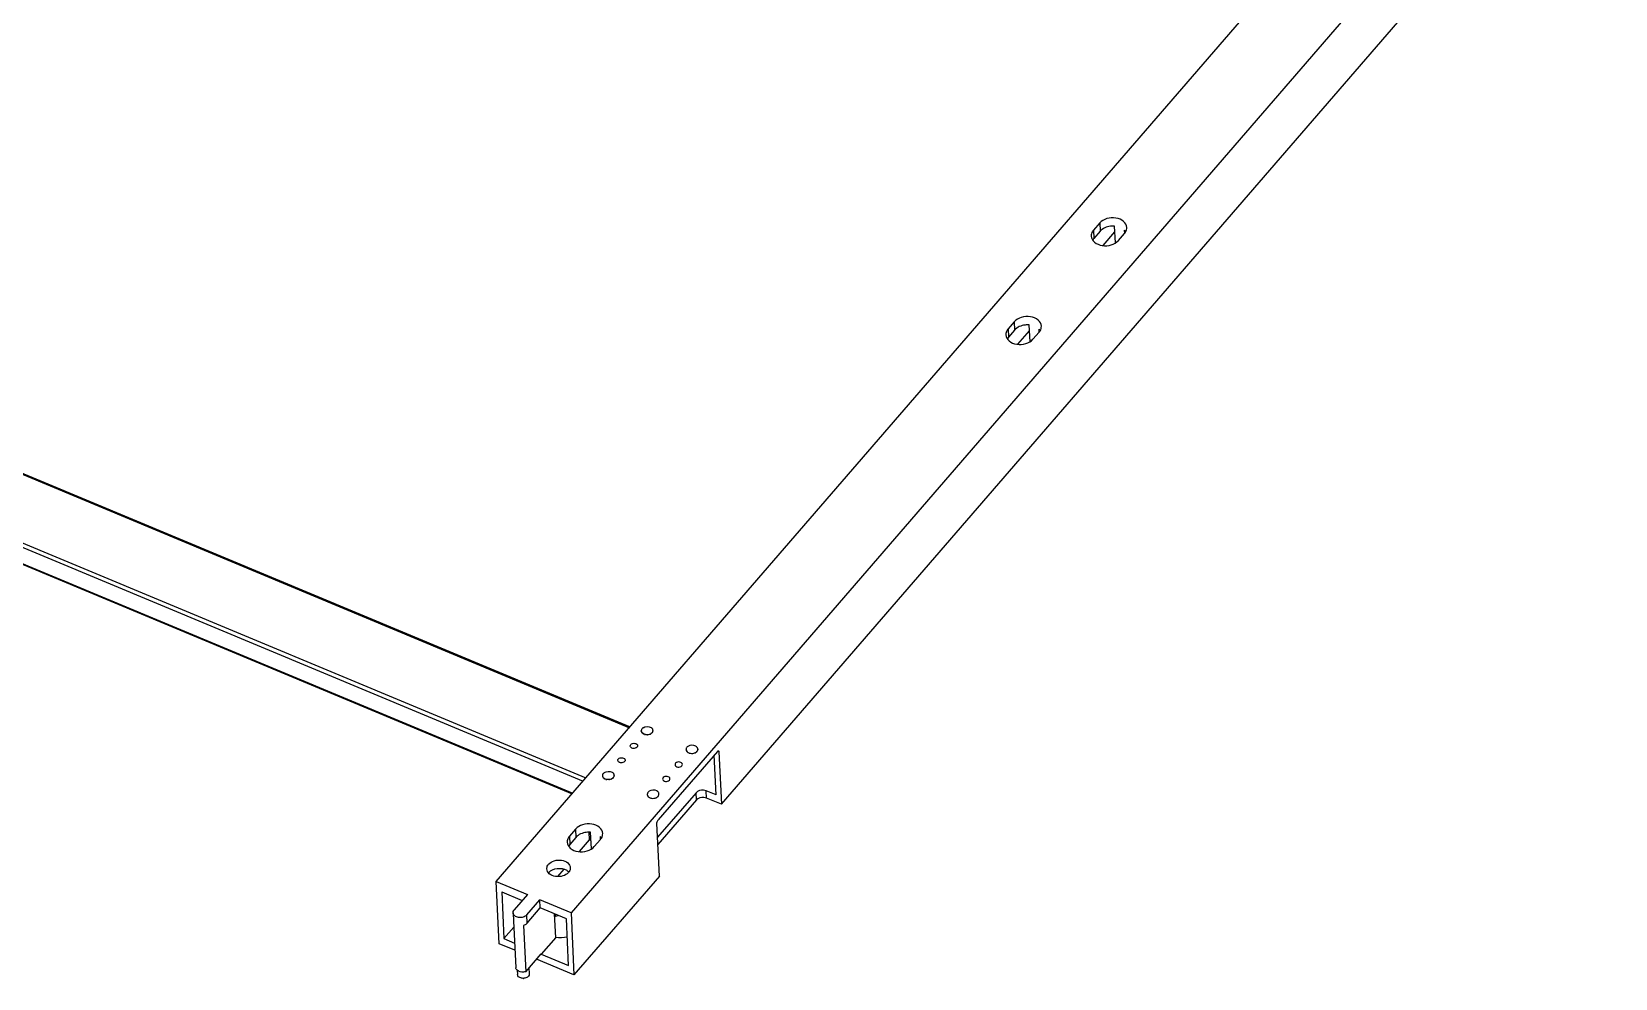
# Model space of a CAD drawing. Header units: millimetres. Extents: x 710 to 26878, y 589 to 5187.
# Drawn here: x 12595.1 to 12864.9, y 1060.5 to 1221.9 of the extents above; entities that cross this region are included whole.
import ezdxf

# ---------------------------------------------------------------- set-up
doc = ezdxf.new("R2010")
doc.units = ezdxf.units.MM
doc.layers.add('02___PRT_ALL_AXES', color=7, linetype='Continuous')

msp = doc.modelspace()

# ---------------------------------------------------------------- linework, layer by layer
at = {"color": 7, "linetype": 'Continuous'}
for p, q in [((12674.2817, 1077.0483), (12852.1633, 1282.8513)), ((12864.8826, 1277.5414), (12687.001, 1071.7384)), ((12712.6302, 1090.2035), (12838.9327, 1236.3313)), ((12470.2668, 1198.0912), (12697.0663, 1103.4093)), ((12462.2519, 1188.8182), (12689.0514, 1094.1364)), ((12777.0507, 1189.2733), (12775.9926, 1188.0492)), ((12775.9926, 1188.0492), (12776.0594, 1186.6349)), ((12777.1175, 1187.859), (12776.0594, 1186.6349)), ((12777.0507, 1189.2733), (12777.1175, 1187.859)), ((12777.6648, 1185.4423), (12779.6484, 1187.7372)), ((12779.7363, 1185.8773), (12779.6015, 1188.7304)), ((12780.2324, 1186.2792), (12781.2905, 1187.5033)), ((12781.3195, 1187.555), (12781.2974, 1188.0224)), ((12461.2706, 1186.455), (12687.2902, 1092.0987)), ((12461.2766, 1186.3271), (12687.2106, 1092.0066)), ((12762.5027, 1172.4418), (12761.4447, 1171.2177)), ((12761.4447, 1171.2177), (12761.5115, 1169.8034)), ((12762.5695, 1171.0275), (12761.5115, 1169.8034)), ((12762.5027, 1172.4418), (12762.5695, 1171.0275)), ((12763.1169, 1168.6108), (12765.1005, 1170.9057)), ((12765.1883, 1169.0459), (12765.0536, 1171.8989)), ((12766.7716, 1170.7235), (12766.7495, 1171.1909)), ((12765.6845, 1169.4478), (12766.7425, 1170.6719)), ((12698.947, 1102.7011), (12698.9716, 1102.7073)), ((12698.9723, 1102.6979), (12698.947, 1102.7011)), ((12698.9503, 1102.6696), (12698.9746, 1102.6766)), ((12698.9759, 1102.6672), (12698.9503, 1102.6696)), ((12698.9556, 1102.6384), (12698.9795, 1102.6461)), ((12698.9813, 1102.6368), (12698.9556, 1102.6384)), ((12698.9628, 1102.6074), (12698.9862, 1102.6158)), ((12698.9887, 1102.6065), (12698.9628, 1102.6074)), ((12698.972, 1102.5766), (12698.9948, 1102.5858)), ((12698.9979, 1102.5766), (12698.972, 1102.5766)), ((12698.983, 1102.5463), (12699.0053, 1102.5561)), ((12699.0089, 1102.5471), (12698.983, 1102.5463)), ((12698.9959, 1102.5163), (12699.0176, 1102.5268)), ((12699.0218, 1102.5179), (12698.9959, 1102.5163)), ((12699.0107, 1102.4868), (12699.0318, 1102.498)), ((12699.0365, 1102.4892), (12699.0107, 1102.4868)), ((12699.0273, 1102.4579), (12699.0477, 1102.4697)), ((12699.0529, 1102.4611), (12699.0273, 1102.4579)), ((12699.0457, 1102.4295), (12699.0653, 1102.4419)), ((12699.0711, 1102.4335), (12699.0457, 1102.4295)), ((12699.1915, 1102.2745), (12699.2061, 1102.2899)), ((12699.2148, 1102.2829), (12699.1915, 1102.2745)), ((12699.2213, 1102.2516), (12699.235, 1102.2675)), ((12699.2441, 1102.2607), (12699.2213, 1102.2516)), ((12699.2525, 1102.2297), (12699.2652, 1102.246)), ((12699.2748, 1102.2395), (12699.2525, 1102.2297)), ((12699.6287, 1102.0727), (12699.6307, 1102.0909)), ((12699.6434, 1102.0881), (12699.6287, 1102.0727)), ((12699.6712, 1102.0638), (12699.6721, 1102.0821)), ((12700.0689, 1102.0451), (12700.0598, 1102.062)), ((12700.0732, 1102.0632), (12700.0689, 1102.0451)), ((12700.1133, 1102.0499), (12700.1032, 1102.0665)), ((12700.1164, 1102.0681), (12700.1133, 1102.0499)), ((12700.4906, 1102.1521), (12700.4721, 1102.1645)), ((12700.4836, 1102.1696), (12700.4906, 1102.1521)), ((12700.5285, 1102.1697), (12700.5093, 1102.1815)), ((12700.5205, 1102.1869), (12700.5285, 1102.1697)), ((12700.7978, 1102.3873), (12700.8147, 1102.3738)), ((12700.8391, 1102.4008), (12700.8144, 1102.4056)), ((12700.8215, 1102.4138), (12700.8391, 1102.4008)), ((12700.9869, 1102.7), (12700.9612, 1102.6968)), ((12700.9629, 1102.7062), (12700.9869, 1102.7)), ((12700.9913, 1102.7315), (12700.9659, 1102.7276)), ((12700.9669, 1102.737), (12700.9913, 1102.7315)), ((12700.9938, 1102.7631), (12700.9686, 1102.7584)), ((12700.9691, 1102.7679), (12700.9938, 1102.7631)), ((12700.9693, 1102.7987), (12700.9944, 1102.7947)), ((12700.9944, 1102.7947), (12700.9694, 1102.7892)), ((12711.9265, 1099.1967), (12701.8752, 1087.5676)), ((12706.5786, 1099.5151), (12706.6032, 1099.5214)), ((12706.6039, 1099.5119), (12706.5786, 1099.5151)), ((12706.5819, 1099.4837), (12706.6062, 1099.4907)), ((12706.6075, 1099.4813), (12706.5819, 1099.4837)), ((12706.5872, 1099.4524), (12706.6111, 1099.4601)), ((12706.6129, 1099.4508), (12706.5872, 1099.4524)), ((12706.5944, 1099.4214), (12706.6178, 1099.4298)), ((12706.6203, 1099.4206), (12706.5944, 1099.4214)), ((12706.6036, 1099.3907), (12706.6264, 1099.3998)), ((12706.6294, 1099.3907), (12706.6036, 1099.3907)), ((12706.6146, 1099.3603), (12706.6369, 1099.3701)), ((12706.6405, 1099.3611), (12706.6146, 1099.3603)), ((12706.6275, 1099.3304), (12706.6492, 1099.3409)), ((12706.6534, 1099.3319), (12706.6275, 1099.3304)), ((12706.6423, 1099.3009), (12706.6634, 1099.312)), ((12706.6681, 1099.3033), (12706.6423, 1099.3009)), ((12706.6589, 1099.2719), (12706.6793, 1099.2837)), ((12706.6845, 1099.2751), (12706.6589, 1099.2719)), ((12706.6773, 1099.2436), (12706.6969, 1099.2559)), ((12706.7027, 1099.2475), (12706.6773, 1099.2436)), ((12706.8231, 1099.0885), (12706.8377, 1099.1039)), ((12706.8464, 1099.0969), (12706.8231, 1099.0885)), ((12706.8529, 1099.0656), (12706.8666, 1099.0815)), ((12706.8757, 1099.0748), (12706.8529, 1099.0656)), ((12706.8841, 1099.0438), (12706.8968, 1099.06)), ((12706.9064, 1099.0536), (12706.8841, 1099.0438)), ((12707.2603, 1098.8867), (12707.2623, 1098.905)), ((12707.275, 1098.9021), (12707.2603, 1098.8867)), ((12707.3028, 1098.8778), (12707.3037, 1098.8961)), ((12707.7005, 1098.8591), (12707.6914, 1098.876)), ((12707.7048, 1098.8773), (12707.7005, 1098.8591)), ((12707.7449, 1098.8639), (12707.7347, 1098.8805)), ((12707.748, 1098.8821), (12707.7449, 1098.8639)), ((12708.1222, 1098.9662), (12708.1037, 1098.9786)), ((12708.1152, 1098.9837), (12708.1222, 1098.9662)), ((12708.1601, 1098.9837), (12708.1409, 1098.9955)), ((12708.1521, 1099.0009), (12708.1601, 1098.9837)), ((12708.4294, 1099.2014), (12708.4463, 1099.1878)), ((12708.4707, 1099.2149), (12708.446, 1099.2196)), ((12708.4531, 1099.2278), (12708.4707, 1099.2149)), ((12708.6185, 1099.514), (12708.5928, 1099.5108)), ((12708.5945, 1099.5203), (12708.6185, 1099.514)), ((12708.6229, 1099.5455), (12708.5975, 1099.5416)), ((12708.5985, 1099.5511), (12708.6229, 1099.5455)), ((12708.6254, 1099.5772), (12708.6002, 1099.5724)), ((12708.6006, 1099.5819), (12708.6254, 1099.5772)), ((12708.6009, 1099.6127), (12708.626, 1099.6088)), ((12708.626, 1099.6088), (12708.601, 1099.6033)), ((12711.7238, 1091.795), (12711.4029, 1098.5908)), ((12712.2077, 1099.1491), (12711.9514, 1099.2561)), ((12712.2077, 1099.1491), (12712.6302, 1090.2035)), ((12692.3343, 1095.0504), (12692.3589, 1095.0566)), ((12692.3596, 1095.0472), (12692.3343, 1095.0504)), ((12692.3376, 1095.019), (12692.3619, 1095.0259)), ((12692.3632, 1095.0165), (12692.3376, 1095.019)), ((12692.3429, 1094.9877), (12692.3668, 1094.9954)), ((12692.3686, 1094.9861), (12692.3429, 1094.9877)), ((12692.3501, 1094.9567), (12692.3735, 1094.9651)), ((12692.376, 1094.9559), (12692.3501, 1094.9567)), ((12692.3593, 1094.926), (12692.3821, 1094.9351)), ((12692.3852, 1094.9259), (12692.3593, 1094.926)), ((12692.3703, 1094.8956), (12692.3926, 1094.9054)), ((12692.3962, 1094.8964), (12692.3703, 1094.8956)), ((12692.3832, 1094.8656), (12692.4049, 1094.8761)), ((12692.4091, 1094.8672), (12692.3832, 1094.8656)), ((12692.398, 1094.8362), (12692.4191, 1094.8473)), ((12692.4238, 1094.8385), (12692.398, 1094.8362)), ((12692.4146, 1094.8072), (12692.435, 1094.819)), ((12692.4402, 1094.8104), (12692.4146, 1094.8072)), ((12692.433, 1094.7788), (12692.4526, 1094.7912)), ((12692.4584, 1094.7828), (12692.433, 1094.7788)), ((12692.5788, 1094.6238), (12692.5934, 1094.6392)), ((12692.6021, 1094.6322), (12692.5788, 1094.6238)), ((12692.6086, 1094.6009), (12692.6223, 1094.6168)), ((12692.6314, 1094.6101), (12692.6086, 1094.6009)), ((12692.6398, 1094.579), (12692.6525, 1094.5953)), ((12692.6621, 1094.5889), (12692.6398, 1094.579)), ((12693.016, 1094.422), (12693.018, 1094.4403)), ((12693.0307, 1094.4374), (12693.016, 1094.422)), ((12693.0585, 1094.4131), (12693.0594, 1094.4314)), ((12693.4562, 1094.3944), (12693.4471, 1094.4113)), ((12693.4605, 1094.4126), (12693.4562, 1094.3944)), ((12693.5006, 1094.3992), (12693.4905, 1094.4158)), ((12693.5037, 1094.4174), (12693.5006, 1094.3992)), ((12693.8779, 1094.5015), (12693.8594, 1094.5139)), ((12693.8709, 1094.5189), (12693.8779, 1094.5015)), ((12693.9158, 1094.519), (12693.8966, 1094.5308)), ((12693.9078, 1094.5362), (12693.9158, 1094.519)), ((12694.1851, 1094.7366), (12694.202, 1094.7231)), ((12694.2264, 1094.7502), (12694.2017, 1094.7549)), ((12694.2088, 1094.7631), (12694.2264, 1094.7502)), ((12694.3742, 1095.0493), (12694.3485, 1095.0461)), ((12694.3502, 1095.0556), (12694.3742, 1095.0493)), ((12694.3786, 1095.0808), (12694.3532, 1095.0769)), ((12694.3542, 1095.0864), (12694.3786, 1095.0808)), ((12694.3811, 1095.1124), (12694.3559, 1095.1077)), ((12694.3564, 1095.1172), (12694.3811, 1095.1124)), ((12694.3566, 1095.148), (12694.3817, 1095.1441)), ((12694.3817, 1095.1441), (12694.3567, 1095.1386)), ((12711.7238, 1091.795), (12710.0279, 1092.503)), ((12710.0863, 1091.2655), (12710.0279, 1092.503)), ((12699.9659, 1091.8644), (12699.9905, 1091.8707)), ((12699.9912, 1091.8612), (12699.9659, 1091.8644)), ((12699.9692, 1091.833), (12699.9935, 1091.84)), ((12699.9948, 1091.8306), (12699.9692, 1091.833)), ((12699.9745, 1091.8017), (12699.9984, 1091.8095)), ((12700.0002, 1091.8001), (12699.9745, 1091.8017)), ((12699.9817, 1091.7707), (12700.0051, 1091.7792)), ((12700.0076, 1091.7699), (12699.9817, 1091.7707)), ((12699.9909, 1091.74), (12700.0137, 1091.7492)), ((12700.0167, 1091.74), (12699.9909, 1091.74)), ((12700.0019, 1091.7096), (12700.0242, 1091.7195)), ((12700.0278, 1091.7104), (12700.0019, 1091.7096)), ((12700.0148, 1091.6797), (12700.0365, 1091.6902)), ((12700.0407, 1091.6813), (12700.0148, 1091.6797)), ((12700.0296, 1091.6502), (12700.0507, 1091.6614)), ((12700.0554, 1091.6526), (12700.0296, 1091.6502)), ((12700.0462, 1091.6213), (12700.0666, 1091.633)), ((12700.0718, 1091.6244), (12700.0462, 1091.6213)), ((12700.0646, 1091.5929), (12700.0842, 1091.6053)), ((12700.09, 1091.5968), (12700.0646, 1091.5929)), ((12700.2104, 1091.4378), (12700.225, 1091.4533)), ((12700.2337, 1091.4463), (12700.2104, 1091.4378)), ((12700.2402, 1091.415), (12700.2539, 1091.4308)), ((12700.263, 1091.4241), (12700.2402, 1091.415)), ((12700.2714, 1091.3931), (12700.2841, 1091.4093)), ((12700.2937, 1091.4029), (12700.2714, 1091.3931)), ((12700.6476, 1091.236), (12700.6496, 1091.2543)), ((12700.6623, 1091.2515), (12700.6476, 1091.236)), ((12700.6901, 1091.2272), (12700.691, 1091.2455)), ((12701.0878, 1091.2084), (12701.0787, 1091.2254)), ((12701.0921, 1091.2266), (12701.0878, 1091.2084)), ((12701.1322, 1091.2132), (12701.122, 1091.2298)), ((12701.1353, 1091.2315), (12701.1322, 1091.2132)), ((12701.5095, 1091.3155), (12701.491, 1091.3279)), ((12701.5025, 1091.333), (12701.5095, 1091.3155)), ((12701.5474, 1091.3331), (12701.5282, 1091.3448)), ((12701.5394, 1091.3503), (12701.5474, 1091.3331)), ((12708.3066, 1092.1804), (12701.7373, 1084.58)), ((12708.3651, 1090.9429), (12701.7958, 1083.3425)), ((12701.8167, 1091.5507), (12701.8336, 1091.5372)), ((12701.858, 1091.5642), (12701.8333, 1091.569)), ((12701.8404, 1091.5772), (12701.858, 1091.5642)), ((12702.0058, 1091.8633), (12701.9801, 1091.8602)), ((12701.9818, 1091.8696), (12702.0058, 1091.8633)), ((12702.0102, 1091.8949), (12701.9848, 1091.8909)), ((12701.9858, 1091.9004), (12702.0102, 1091.8949)), ((12702.0127, 1091.9265), (12701.9875, 1091.9218)), ((12701.9879, 1091.9312), (12702.0127, 1091.9265)), ((12701.9882, 1091.9621), (12702.0133, 1091.9581)), ((12702.0133, 1091.9581), (12701.9883, 1091.9526)), ((12708.3651, 1090.9429), (12708.3066, 1092.1804)), ((12712.6302, 1090.2035), (12710.0863, 1091.2655)), ((12687.7792, 1085.9893), (12686.7212, 1084.7652)), ((12686.7212, 1084.7652), (12686.788, 1083.3508)), ((12687.846, 1084.5749), (12686.788, 1083.3508)), ((12687.7792, 1085.9893), (12687.846, 1084.5749)), ((12690.0597, 1085.4336), (12690.12, 1084.1559)), ((12690.4648, 1082.5933), (12690.3301, 1085.4463)), ((12692.0481, 1084.2709), (12692.026, 1084.7384)), ((12702.0498, 1077.9624), (12701.6274, 1086.908)), ((12690.12, 1084.1559), (12688.3934, 1082.1582)), ((12690.12, 1084.1559), (12690.3965, 1084.0405)), ((12690.961, 1082.9952), (12692.019, 1084.2193)), ((12685.7995, 1079.1572), (12684.703, 1077.8886)), ((12674.2817, 1077.0483), (12679.5814, 1074.8358)), ((12674.7826, 1066.4409), (12674.2817, 1077.0483)), ((12702.0498, 1077.9624), (12687.5019, 1061.131)), ((12675.1964, 1075.28), (12678.7008, 1073.817)), ((12675.1964, 1075.28), (12675.5721, 1067.3244)), ((12679.5814, 1074.8358), (12677.3331, 1072.2346)), ((12679.453, 1071.3496), (12681.7013, 1073.9508)), ((12687.001, 1071.7384), (12681.7013, 1073.9508)), ((12681.7681, 1072.5365), (12681.7013, 1073.9508)), ((12677.1444, 1071.7332), (12677.2112, 1070.3188)), ((12679.5197, 1069.9353), (12679.453, 1071.3496)), ((12679.5197, 1069.9353), (12681.7681, 1072.5365)), ((12686.2198, 1070.6781), (12681.7681, 1072.5365)), ((12684.3895, 1067.513), (12684.2002, 1071.5212)), ((12684.3682, 1071.1346), (12684.3529, 1071.4574)), ((12687.001, 1071.7384), (12687.5019, 1061.131)), ((12677.262, 1069.2796), (12675.5721, 1067.3244)), ((12677.2151, 1070.2727), (12677.2114, 1070.3188)), ((12686.5955, 1062.7225), (12686.2198, 1070.6781)), ((12678.9859, 1060.5542), (12678.9927, 1060.5549))]:
    msp.add_line(p, q, dxfattribs=at)
for centre, radius, start, end in [((12699.4694, 1102.74), 0.4989, 182.70362, 183.760881), ((12699.4708, 1102.7401), 0.5002, 184.849196, 187.296388), ((12699.4749, 1102.7407), 0.5044, 188.380926, 190.814669), ((12699.4817, 1102.7421), 0.5114, 191.891196, 194.302671), ((12699.4912, 1102.7447), 0.5212, 195.367379, 197.748415), ((12699.5032, 1102.7486), 0.5339, 198.797839, 201.141111), ((12699.5176, 1102.7544), 0.5493, 202.172201, 204.471382), ((12699.5316, 1102.7608), 0.5648, 205.478621, 206.842434), ((12699.5377, 1102.7639), 0.5715, 206.841563, 207.727753), ((12699.5524, 1102.7719), 0.5883, 208.718596, 210.914987), ((12699.5724, 1102.7841), 0.6118, 211.877603, 214.017516), ((12699.5938, 1102.7988), 0.6377, 214.954464, 217.035923), ((12699.7114, 1102.9104), 0.8002, 229.058971, 230.848159), ((12699.735, 1102.9398), 0.8379, 231.629795, 233.36487), ((12699.758, 1102.9712), 0.8768, 234.122975, 235.806327), ((12699.7802, 1103.0043), 0.9167, 236.542024, 238.176266), ((12699.8013, 1103.0388), 0.9571, 238.890759, 240.478659), ((12699.8211, 1103.0743), 0.9978, 241.173206, 242.717627), ((12699.8968, 1103.2544), 1.1934, 251.737729, 253.108402), ((12699.9069, 1103.288), 1.2285, 253.710385, 255.054843), ((12699.9152, 1103.3198), 1.2614, 255.645804, 256.966769), ((12699.9219, 1103.3495), 1.2918, 257.547902, 258.848035), ((12699.9271, 1103.3767), 1.3195, 259.420508, 260.702407), ((12699.9366, 1103.4706), 1.414, 273.773578, 274.997674), ((12699.937, 1103.4664), 1.4098, 275.541558, 276.029774), ((12699.9373, 1103.4637), 1.4071, 276.029682, 276.768982), ((12699.9384, 1103.4551), 1.3983, 277.314312, 278.54755), ((12699.9405, 1103.4415), 1.3846, 279.09621, 280.337567), ((12699.9823, 1103.2946), 1.2317, 290.168765, 291.510869), ((12699.9952, 1103.2622), 1.1968, 292.111749, 293.479806), ((12700.009, 1103.2309), 1.1625, 294.093703, 295.225134), ((12700.0146, 1103.2191), 1.1495, 295.226758, 295.492137), ((12700.0267, 1103.1942), 1.1218, 296.115976, 297.544323), ((12700.0451, 1103.1594), 1.0825, 298.185343, 299.648132), ((12700.0652, 1103.1246), 1.0423, 300.305082, 301.805227), ((12700.0868, 1103.0902), 1.0017, 302.479407, 304.019838), ((12700.1591, 1102.9931), 0.8806, 309.372053, 311.050611), ((12700.1849, 1102.9639), 0.8416, 311.806532, 313.536572), ((12700.2111, 1102.9366), 0.8037, 314.315921, 316.099859), ((12700.2315, 1102.9171), 0.7755, 316.907988, 317.516961), ((12700.2406, 1102.9088), 0.7632, 317.515325, 318.746385), ((12700.2638, 1102.8888), 0.7325, 319.572726, 321.470426), ((12700.2897, 1102.8685), 0.6997, 322.325536, 324.282221), ((12700.4348, 1102.793), 0.5352, 343.94598, 346.285308), ((12700.4473, 1102.7901), 0.5223, 347.333109, 349.710848), ((12700.4549, 1102.7887), 0.5146, 350.776377, 351.247005), ((12700.4579, 1102.7883), 0.5116, 351.245677, 353.184089), ((12700.4645, 1102.7875), 0.5049, 354.25872, 356.690713), ((12700.4706, 1102.7873), 0.4988, 1.309148, 2.703581), ((12700.4689, 1102.7873), 0.5005, 357.774659, 0.220964), ((12707.101, 1099.5541), 0.4989, 182.70362, 183.760881), ((12707.1024, 1099.5542), 0.5002, 184.849196, 187.296388), ((12707.1065, 1099.5548), 0.5044, 188.380926, 190.814669), ((12707.1133, 1099.5562), 0.5114, 191.891196, 194.302671), ((12707.1228, 1099.5587), 0.5212, 195.367379, 197.748415), ((12707.1348, 1099.5627), 0.5339, 198.797839, 201.141111), ((12707.1492, 1099.5684), 0.5493, 202.172201, 204.471382), ((12707.1632, 1099.5749), 0.5647, 205.478606, 206.836117), ((12707.1692, 1099.5779), 0.5715, 206.83527, 207.727763), ((12707.184, 1099.5859), 0.5883, 208.718596, 210.914987), ((12707.204, 1099.5982), 0.6118, 211.877603, 214.017516), ((12707.2254, 1099.6129), 0.6377, 214.954464, 217.035923), ((12707.343, 1099.7245), 0.8002, 229.058971, 230.848159), ((12707.3666, 1099.7539), 0.8379, 231.629795, 233.36487), ((12707.3896, 1099.7853), 0.8768, 234.122975, 235.806327), ((12707.4117, 1099.8183), 0.9167, 236.542024, 238.176266), ((12707.4328, 1099.8528), 0.9571, 238.890759, 240.478659), ((12707.4527, 1099.8884), 0.9978, 241.173206, 242.717627), ((12707.5284, 1100.0684), 1.1934, 251.737729, 253.108402), ((12707.5385, 1100.102), 1.2285, 253.710385, 255.054843), ((12707.5468, 1100.1339), 1.2614, 255.645804, 256.966769), ((12707.5535, 1100.1636), 1.2918, 257.547902, 258.848035), ((12707.5587, 1100.1907), 1.3195, 259.420508, 260.702407), ((12707.5682, 1100.2847), 1.414, 273.773578, 274.997674), ((12707.5686, 1100.2804), 1.4098, 275.541558, 276.026988), ((12707.5689, 1100.2778), 1.4071, 276.026894, 276.76898), ((12707.57, 1100.2691), 1.3983, 277.314312, 278.54755), ((12707.5721, 1100.2556), 1.3846, 279.09621, 280.337567), ((12707.6139, 1100.1087), 1.2317, 290.168765, 291.510869), ((12707.6268, 1100.0763), 1.1968, 292.111749, 293.479806), ((12707.6406, 1100.045), 1.1626, 294.093718, 295.220094), ((12707.6461, 1100.0331), 1.1495, 295.2217, 295.492133), ((12707.6583, 1100.0083), 1.1218, 296.115976, 297.544323), ((12707.6767, 1099.9734), 1.0825, 298.185343, 299.648132), ((12707.6968, 1099.9386), 1.0423, 300.305082, 301.805227), ((12707.7184, 1099.9042), 1.0017, 302.479407, 304.019838), ((12707.7906, 1099.8072), 0.8806, 309.372053, 311.050611), ((12707.8165, 1099.7779), 0.8416, 311.806532, 313.536572), ((12707.8427, 1099.7507), 0.8037, 314.315921, 316.099859), ((12707.8631, 1099.7312), 0.7755, 316.907988, 317.516961), ((12707.8722, 1099.7229), 0.7632, 317.515325, 318.746385), ((12707.8954, 1099.7029), 0.7325, 319.572726, 321.470426), ((12707.9213, 1099.6826), 0.6997, 322.325536, 324.282221), ((12708.0664, 1099.6071), 0.5352, 343.94598, 346.285308), ((12708.0789, 1099.6041), 0.5223, 347.333109, 349.710848), ((12708.0865, 1099.6028), 0.5146, 350.776383, 351.229837), ((12708.0895, 1099.6023), 0.5116, 351.228476, 353.184059), ((12708.0961, 1099.6016), 0.5049, 354.25872, 356.690713), ((12708.1022, 1099.6014), 0.4988, 1.309148, 2.703581), ((12708.1005, 1099.6013), 0.5005, 357.774659, 0.220964), ((12692.8567, 1095.0894), 0.4989, 182.70362, 183.760881), ((12692.8581, 1095.0895), 0.5002, 184.849196, 187.296388), ((12692.8622, 1095.0901), 0.5044, 188.380926, 190.814669), ((12692.869, 1095.0915), 0.5114, 191.891196, 194.302671), ((12692.8785, 1095.094), 0.5212, 195.367379, 197.748415), ((12692.8905, 1095.098), 0.5339, 198.797839, 201.141111), ((12692.9049, 1095.1037), 0.5493, 202.172201, 204.471382), ((12692.9189, 1095.1102), 0.5648, 205.478621, 206.842434), ((12692.925, 1095.1132), 0.5715, 206.841563, 207.727753), ((12692.9397, 1095.1212), 0.5883, 208.718596, 210.914987), ((12692.9597, 1095.1335), 0.6118, 211.877603, 214.017516), ((12692.9811, 1095.1482), 0.6377, 214.954464, 217.035923), ((12693.0987, 1095.2598), 0.8002, 229.058971, 230.848159), ((12693.1223, 1095.2892), 0.8379, 231.629795, 233.36487), ((12693.1453, 1095.3206), 0.8768, 234.122975, 235.806327), ((12693.1675, 1095.3536), 0.9167, 236.542024, 238.176266), ((12693.1886, 1095.3881), 0.9571, 238.890759, 240.478659), ((12693.2084, 1095.4236), 0.9978, 241.173206, 242.717627), ((12693.2841, 1095.6037), 1.1934, 251.737729, 253.108402), ((12693.2942, 1095.6373), 1.2285, 253.710385, 255.054843), ((12693.3025, 1095.6692), 1.2614, 255.645804, 256.966769), ((12693.3092, 1095.6988), 1.2918, 257.547902, 258.848035), ((12693.3144, 1095.726), 1.3195, 259.420508, 260.702407), ((12693.3239, 1095.82), 1.414, 273.773578, 274.997674), ((12693.3243, 1095.8157), 1.4098, 275.541558, 276.029774), ((12693.3246, 1095.813), 1.4071, 276.029682, 276.768982), ((12693.3257, 1095.8044), 1.3983, 277.314312, 278.54755), ((12693.3278, 1095.7908), 1.3846, 279.09621, 280.337567), ((12693.3696, 1095.644), 1.2317, 290.168765, 291.510869), ((12693.3825, 1095.6116), 1.1968, 292.111749, 293.479806), ((12693.3963, 1095.5802), 1.1625, 294.093703, 295.225134), ((12693.4019, 1095.5684), 1.1495, 295.226758, 295.492137), ((12693.414, 1095.5435), 1.1218, 296.115976, 297.544323), ((12693.4324, 1095.5087), 1.0825, 298.185343, 299.648132), ((12693.4525, 1095.4739), 1.0423, 300.305082, 301.805227), ((12693.4741, 1095.4395), 1.0017, 302.479407, 304.019838), ((12693.5464, 1095.3425), 0.8806, 309.372053, 311.050611), ((12693.5722, 1095.3132), 0.8416, 311.806532, 313.536572), ((12693.5984, 1095.286), 0.8037, 314.315921, 316.099859), ((12693.6188, 1095.2665), 0.7755, 316.907988, 317.516961), ((12693.6279, 1095.2581), 0.7632, 317.515325, 318.746385), ((12693.6511, 1095.2382), 0.7325, 319.572726, 321.470426), ((12693.677, 1095.2179), 0.6997, 322.325536, 324.282221), ((12693.8221, 1095.1424), 0.5352, 343.94598, 346.285308), ((12693.8346, 1095.1394), 0.5223, 347.333109, 349.710848), ((12693.8422, 1095.138), 0.5146, 350.776377, 351.247005), ((12693.8452, 1095.1376), 0.5116, 351.245677, 353.184089), ((12693.8518, 1095.1369), 0.5049, 354.25872, 356.690713), ((12693.8579, 1095.1366), 0.4988, 1.309148, 2.703581), ((12693.8562, 1095.1366), 0.5005, 357.774659, 0.220964), ((12700.4883, 1091.9034), 0.4989, 182.70362, 183.760881), ((12700.4897, 1091.9035), 0.5002, 184.849196, 187.296388), ((12700.4938, 1091.9041), 0.5044, 188.380926, 190.814669), ((12700.5006, 1091.9055), 0.5114, 191.891196, 194.302671), ((12700.5101, 1091.908), 0.5212, 195.367379, 197.748415), ((12700.5221, 1091.912), 0.5339, 198.797839, 201.141111), ((12700.5365, 1091.9177), 0.5493, 202.172201, 204.471382), ((12700.5505, 1091.9242), 0.5647, 205.478606, 206.836117), ((12700.5565, 1091.9273), 0.5715, 206.83527, 207.727763), ((12700.5713, 1091.9353), 0.5883, 208.718596, 210.914987), ((12700.5913, 1091.9475), 0.6118, 211.877603, 214.017516), ((12700.6127, 1091.9622), 0.6377, 214.954464, 217.035923), ((12700.7303, 1092.0738), 0.8002, 229.058971, 230.848159), ((12700.7539, 1092.1032), 0.8379, 231.629795, 233.36487), ((12700.7769, 1092.1346), 0.8768, 234.122975, 235.806327), ((12700.799, 1092.1677), 0.9167, 236.542024, 238.176266), ((12700.8201, 1092.2022), 0.9571, 238.890759, 240.478659), ((12700.84, 1092.2377), 0.9978, 241.173206, 242.717627), ((12700.9157, 1092.4177), 1.1934, 251.737729, 253.108402), ((12700.9258, 1092.4514), 1.2285, 253.710385, 255.054843), ((12700.9341, 1092.4832), 1.2614, 255.645804, 256.966769), ((12700.9408, 1092.5129), 1.2918, 257.547902, 258.848035), ((12700.946, 1092.5401), 1.3195, 259.420508, 260.702407), ((12700.9555, 1092.634), 1.414, 273.773578, 274.997674), ((12700.9559, 1092.6298), 1.4098, 275.541558, 276.026988), ((12700.9562, 1092.6271), 1.4071, 276.026894, 276.76898), ((12700.9573, 1092.6184), 1.3983, 277.314312, 278.54755), ((12700.9594, 1092.6049), 1.3846, 279.09621, 280.337567), ((12701.0012, 1092.458), 1.2317, 290.168765, 291.510869), ((12701.0141, 1092.4256), 1.1968, 292.111749, 293.479806), ((12701.0279, 1092.3943), 1.1626, 294.093718, 295.220094), ((12701.0334, 1092.3825), 1.1495, 295.2217, 295.492133), ((12701.0456, 1092.3576), 1.1218, 296.115976, 297.544323), ((12701.064, 1092.3228), 1.0825, 298.185343, 299.648132), ((12701.0841, 1092.288), 1.0423, 300.305082, 301.805227), ((12701.1057, 1092.2536), 1.0017, 302.479407, 304.019838), ((12701.1779, 1092.1565), 0.8806, 309.372053, 311.050611), ((12701.2038, 1092.1273), 0.8416, 311.806532, 313.536572), ((12701.23, 1092.1), 0.8037, 314.315921, 316.099859), ((12701.2504, 1092.0805), 0.7755, 316.907988, 317.516961), ((12701.2595, 1092.0722), 0.7632, 317.515325, 318.746385), ((12701.2827, 1092.0522), 0.7325, 319.572726, 321.470426), ((12701.3086, 1092.0319), 0.6997, 322.325536, 324.282221), ((12701.4537, 1091.9564), 0.5352, 343.94598, 346.285308), ((12701.4662, 1091.9534), 0.5223, 347.333109, 349.710848), ((12701.4738, 1091.9521), 0.5146, 350.776383, 351.229837), ((12701.4768, 1091.9516), 0.5116, 351.228476, 353.184059), ((12701.4834, 1091.9509), 0.5049, 354.25872, 356.690713), ((12701.4895, 1091.9507), 0.4988, 1.309148, 2.703581), ((12701.4878, 1091.9507), 0.5005, 357.774659, 0.220964), ((12685.4242, 1066.6373), 4.6196, 103.214997, 105.194166), ((12683.6315, 1074.2835), 3.2339, 283.166965, 291.11648), ((12678.8579, 1061.9707), 1.4223, 269.880493, 271.657387), ((12678.8583, 1061.959), 1.4105, 271.65223, 275.467557)]:
    msp.add_arc(centre, radius, start, end, dxfattribs=at)
for points, knots in [([(12781.6678, 1188.5063), (12781.6496, 1188.8925), (12781.143, 1189.7249), (12779.7826, 1190.2198), (12778.2829, 1190.1392), (12777.3584, 1189.6293), (12777.0507, 1189.2733)], [0, 0, 0, 0, 0.20830594, 0.46519412, 0.74654448, 1, 1, 1, 1]), ([(12775.9926, 1188.0492), (12775.9294, 1187.976), (12775.7136, 1187.6856), (12775.6028, 1187.3112), (12775.6153, 1187.0463)], [0, 0, 0, 0, 0.2673484, 1, 1, 1, 1]), ([(12775.6153, 1187.0463), (12775.6335, 1186.66), (12776.1401, 1185.8277), (12777.5005, 1185.3327), (12779.0002, 1185.4133), (12779.9247, 1185.9233), (12780.2324, 1186.2792)], [0, 0, 0, 0, 0.20830594, 0.46519412, 0.74654448, 1, 1, 1, 1]), ([(12779.6015, 1188.7304), (12779.3617, 1188.7497), (12778.4722, 1188.7321), (12777.5445, 1188.353), (12777.1175, 1187.859)], [0, 0, 0, 0, 0.26925521, 1, 1, 1, 1]), ([(12781.2905, 1187.5033), (12781.3537, 1187.5766), (12781.5695, 1187.867), (12781.6803, 1188.2414), (12781.6678, 1188.5063)], [0, 0, 0, 0, 0.2673484, 1, 1, 1, 1]), ([(12761.4447, 1171.2177), (12761.3814, 1171.1445), (12761.1657, 1170.8541), (12761.0549, 1170.4797), (12761.0674, 1170.2148)], [0, 0, 0, 0, 0.2673484, 1, 1, 1, 1]), ([(12767.1198, 1171.6748), (12767.1016, 1172.0611), (12766.5951, 1172.8934), (12765.2346, 1173.3883), (12763.735, 1173.3078), (12762.8104, 1172.7978), (12762.5027, 1172.4418)], [0, 0, 0, 0, 0.20830594, 0.46519412, 0.74654448, 1, 1, 1, 1]), ([(12765.0536, 1171.8989), (12764.8138, 1171.9182), (12763.9242, 1171.9007), (12762.9965, 1171.5215), (12762.5695, 1171.0275)], [0, 0, 0, 0, 0.26925521, 1, 1, 1, 1]), ([(12766.7425, 1170.6719), (12766.8058, 1170.7451), (12767.0216, 1171.0355), (12767.1323, 1171.4099), (12767.1198, 1171.6748)], [0, 0, 0, 0, 0.2673484, 1, 1, 1, 1]), ([(12761.0674, 1170.2148), (12761.0856, 1169.8286), (12761.5921, 1168.9962), (12762.9526, 1168.5013), (12764.4522, 1168.5819), (12765.3768, 1169.0918), (12765.6845, 1169.4478)], [0, 0, 0, 0, 0.20830594, 0.46519412, 0.74654448, 1, 1, 1, 1]), ([(12711.9265, 1099.1967), (12711.9443, 1099.2172), (12711.9971, 1099.2727), (12712.0867, 1099.3251), (12712.1359, 1099.3045)], [0, 0, 0, 0, 0.33790844, 1, 1, 1, 1]), ([(12712.1359, 1099.3045), (12712.1724, 1099.2893), (12712.2013, 1099.2243), (12712.2068, 1099.1679), (12712.2077, 1099.1491)], [0, 0, 0, 0, 0.67779389, 1, 1, 1, 1]), ([(12710.0279, 1092.503), (12709.8835, 1092.5633), (12709.2987, 1092.7035), (12708.5982, 1092.5178), (12708.3066, 1092.1804)], [0, 0, 0, 0, 0.25973866, 1, 1, 1, 1]), ([(12710.0863, 1091.2655), (12709.9419, 1091.3258), (12709.3571, 1091.4659), (12708.6566, 1091.2802), (12708.3651, 1090.9429)], [0, 0, 0, 0, 0.25973866, 1, 1, 1, 1]), ([(12701.6274, 1086.908), (12701.6249, 1086.961), (12701.6532, 1087.1979), (12701.7547, 1087.4282), (12701.8752, 1087.5676)], [0, 0, 0, 0, 0.22338084, 1, 1, 1, 1]), ([(12686.7212, 1084.7652), (12686.6579, 1084.6919), (12686.4422, 1084.4015), (12686.3314, 1084.0272), (12686.3439, 1083.7623)], [0, 0, 0, 0, 0.2673484, 1, 1, 1, 1]), ([(12692.3963, 1085.2222), (12692.3781, 1085.6085), (12691.8716, 1086.4408), (12690.5111, 1086.9358), (12689.0115, 1086.8552), (12688.0869, 1086.3452), (12687.7792, 1085.9893)], [0, 0, 0, 0, 0.20830594, 0.46519412, 0.74654448, 1, 1, 1, 1]), ([(12690.3301, 1085.4463), (12690.0903, 1085.4657), (12689.2007, 1085.4481), (12688.273, 1085.069), (12687.846, 1084.5749)], [0, 0, 0, 0, 0.26925521, 1, 1, 1, 1]), ([(12692.019, 1084.2193), (12692.0823, 1084.2925), (12692.298, 1084.5829), (12692.4088, 1084.9573), (12692.3963, 1085.2222)], [0, 0, 0, 0, 0.2673484, 1, 1, 1, 1]), ([(12686.3439, 1083.7623), (12686.3621, 1083.376), (12686.8686, 1082.5436), (12688.2291, 1082.0487), (12689.7287, 1082.1293), (12690.6533, 1082.6392), (12690.961, 1082.9952)], [0, 0, 0, 0, 0.20830594, 0.46519412, 0.74654448, 1, 1, 1, 1]), ([(12677.1444, 1071.7332), (12677.1381, 1071.8656), (12677.1937, 1072.0528), (12677.3015, 1072.198), (12677.3331, 1072.2346)], [0, 0, 0, 0, 0.73291309, 1, 1, 1, 1]), ([(12679.453, 1071.3496), (12679.2991, 1071.1716), (12678.8368, 1070.9167), (12678.087, 1070.8764), (12677.4067, 1071.1238), (12677.1536, 1071.54), (12677.1444, 1071.7332)], [0, 0, 0, 0, 0.2534789, 0.53480631, 0.7917086, 1, 1, 1, 1]), ([(12679.5197, 1069.9353), (12679.4834, 1069.8932), (12679.3106, 1069.7261), (12679.0871, 1069.6171), (12678.911, 1069.5648)], [0, 0, 0, 0, 0.23246332, 1, 1, 1, 1]), ([(12678.5636, 1060.5799), (12678.3901, 1060.6182), (12678.0762, 1060.7487), (12677.8986, 1061.0628), (12677.8917, 1061.2082)], [0, 0, 0, 0, 0.54954575, 1, 1, 1, 1]), ([(12679.7385, 1060.9014), (12679.6969, 1060.8533), (12679.4881, 1060.6666), (12679.206, 1060.5753), (12678.9927, 1060.5549)], [0, 0, 0, 0, 0.22894773, 1, 1, 1, 1])]:
    msp.add_open_spline(points, degree=3, knots=knots, dxfattribs=at)
for points in [[(12781.4795, 1187.8065), (12781.4251, 1187.8834), (12781.3638, 1187.9556), (12781.2974, 1188.0224)], [(12776.0594, 1186.6349), (12775.98, 1186.543), (12775.9092, 1186.4425), (12775.8511, 1186.3357)], [(12766.9316, 1170.975), (12766.8772, 1171.0519), (12766.8158, 1171.1241), (12766.7495, 1171.1909)], [(12761.5115, 1169.8034), (12761.432, 1169.7115), (12761.3612, 1169.611), (12761.3032, 1169.5042)], [(12692.208, 1084.5224), (12692.1537, 1084.5993), (12692.0923, 1084.6716), (12692.026, 1084.7384)], [(12686.788, 1083.3508), (12686.7085, 1083.2589), (12686.6377, 1083.1584), (12686.5797, 1083.0516)], [(12686.366, 1067.5855), (12685.7258, 1067.4278), (12685.0394, 1067.4022), (12684.3895, 1067.513)], [(12678.8549, 1060.5484), (12678.7572, 1060.5486), (12678.659, 1060.5588), (12678.5636, 1060.5799)], [(12679.8895, 1061.3026), (12679.8963, 1061.1599), (12679.832, 1061.0095), (12679.7385, 1060.9014)]]:
    msp.add_open_spline(points, degree=3, dxfattribs=at)
at = {"layer": '02___PRT_ALL_AXES', "color": 7, "linetype": 'Continuous'}
for p, q in [((12470.1428, 1197.9477), (12696.9423, 1103.2659)), ((12462.7366, 1189.379), (12689.5361, 1094.6971)), ((12700.6744, 1103.2816), (12700.764, 1103.2115)), ((12694.0617, 1095.6309), (12694.1513, 1095.5608)), ((12677.2151, 1070.2727), (12677.5874, 1062.3879)), ((12678.911, 1069.5648), (12679.2833, 1061.6799)), ((12677.4486, 1065.3279), (12674.7826, 1066.4409)), ((12675.5721, 1067.3244), (12677.3902, 1066.5654)), ((12684.3895, 1067.513), (12681.9318, 1064.6695)), ((12679.2833, 1061.6799), (12681.9284, 1064.7402)), ((12687.5019, 1061.131), (12681.1139, 1063.7978)), ((12681.9318, 1064.6695), (12681.9284, 1064.7402)), ((12681.9318, 1064.6695), (12686.5955, 1062.7225)), ((12677.857, 1061.9422), (12677.8917, 1061.2082)), ((12679.8412, 1062.3253), (12679.8895, 1061.3026))]:
    msp.add_line(p, q, dxfattribs=at)
for centre, radius, start, end in [((12700.1646, 1102.5303), 0.9079, 55.837649, 59.128234), ((12699.4686, 1102.7402), 0.498, 177.592556, 182.732211), ((12699.4708, 1102.7401), 0.5002, 171.15205, 177.587429), ((12699.4734, 1102.7406), 0.5029, 182.744166, 191.249521), ((12699.4852, 1102.7378), 0.5148, 166.761286, 171.143102), ((12699.4879, 1102.7435), 0.5177, 191.252758, 198.452203), ((12699.5118, 1102.7314), 0.5422, 161.353814, 166.750536), ((12699.5119, 1102.7517), 0.543, 198.471295, 206.91711), ((12699.5379, 1102.7228), 0.5697, 158.066642, 161.369995), ((12699.8312, 1102.4694), 0.9624, 125.129941, 127.527479), ((12699.9164, 1103.3251), 1.2667, 256.960488, 258.8102), ((12700.0215, 1103.2021), 1.1312, 294.196163, 296.197562), ((12700.2557, 1102.6484), 0.7586, 45.062425, 47.923574), ((12700.2855, 1102.6781), 0.7166, 40.803839, 45.075628), ((12700.4264, 1102.7747), 0.545, 21.496734, 24.960553), ((12700.4384, 1102.7795), 0.532, 17.9648, 21.496191), ((12700.4534, 1102.7842), 0.5163, 10.612977, 17.980912), ((12700.4556, 1102.7894), 0.514, 347.061968, 351.14525), ((12700.467, 1102.7868), 0.5025, 2.741881, 10.606479), ((12700.4697, 1102.7872), 0.4998, 351.149871, 358.835704), ((12700.4714, 1102.7871), 0.4981, 358.841957, 2.731976), ((12707.1001, 1099.5543), 0.498, 177.592556, 182.732211), ((12707.1024, 1099.5541), 0.5002, 171.15205, 177.587429), ((12707.105, 1099.5546), 0.5029, 182.744166, 191.249521), ((12707.1167, 1099.5518), 0.5148, 166.761286, 171.143102), ((12707.1195, 1099.5575), 0.5177, 191.252758, 198.452203), ((12707.1542, 1099.5424), 0.5534, 158.012063, 166.699688), ((12707.1435, 1099.5657), 0.543, 198.471295, 206.91711), ((12707.4628, 1099.2835), 0.9624, 125.129941, 127.527479), ((12707.548, 1100.1391), 1.2667, 256.960488, 258.8102), ((12707.6531, 1100.0161), 1.1312, 294.196163, 296.197562), ((12707.7815, 1099.3206), 0.9358, 57.729329, 59.984855), ((12707.8872, 1099.4625), 0.7586, 45.062425, 47.923574), ((12707.917, 1099.4921), 0.7166, 40.803839, 45.075628), ((12708.058, 1099.5888), 0.545, 21.496734, 24.960553), ((12708.07, 1099.5935), 0.532, 17.9648, 21.496191), ((12708.085, 1099.5982), 0.5163, 10.612977, 17.980912), ((12708.0872, 1099.6035), 0.514, 347.061968, 351.14525), ((12708.0986, 1099.6008), 0.5025, 2.741881, 10.606479), ((12708.1013, 1099.6012), 0.4998, 351.149871, 358.835704), ((12708.1029, 1099.6011), 0.4981, 358.841957, 2.731976), ((12692.8725, 1095.0871), 0.5148, 166.761286, 171.143102), ((12692.8991, 1095.0807), 0.5422, 161.353814, 166.750536), ((12692.9252, 1095.0721), 0.5697, 158.066642, 161.369995), ((12693.2185, 1094.8187), 0.9624, 125.129941, 127.527479), ((12693.5519, 1094.8797), 0.9079, 55.837649, 59.128234), ((12693.643, 1094.9977), 0.7586, 45.062425, 47.923574), ((12693.6728, 1095.0274), 0.7166, 40.803839, 45.075628), ((12693.8137, 1095.1241), 0.545, 21.496734, 24.960553), ((12693.8257, 1095.1288), 0.532, 17.9648, 21.496191), ((12693.8407, 1095.1335), 0.5163, 10.612977, 17.980912), ((12693.8543, 1095.1361), 0.5025, 2.741881, 10.606479), ((12692.8559, 1095.0896), 0.498, 177.592556, 182.732211), ((12692.8581, 1095.0894), 0.5002, 171.15205, 177.587429), ((12692.8607, 1095.0899), 0.5029, 182.744166, 191.249521), ((12692.8752, 1095.0928), 0.5177, 191.252758, 198.452203), ((12692.8992, 1095.101), 0.543, 198.471295, 206.91711), ((12693.3037, 1095.6744), 1.2667, 256.960488, 258.8102), ((12693.4088, 1095.5514), 1.1312, 294.196163, 296.197562), ((12693.8429, 1095.1387), 0.514, 347.061968, 351.14525), ((12693.857, 1095.1365), 0.4998, 351.149871, 358.835704), ((12693.8587, 1095.1364), 0.4981, 358.841957, 2.731976), ((12701.1688, 1091.67), 0.9358, 57.729329, 59.984855), ((12700.4874, 1091.9036), 0.498, 177.592556, 182.732211), ((12700.4897, 1091.9035), 0.5002, 171.15205, 177.587429), ((12700.4923, 1091.904), 0.5029, 182.744166, 191.249521), ((12700.504, 1091.9012), 0.5148, 166.761286, 171.143102), ((12700.5068, 1091.9069), 0.5177, 191.252758, 198.452203), ((12700.5415, 1091.8917), 0.5534, 158.012063, 166.699688), ((12700.5308, 1091.915), 0.543, 198.471295, 206.91711), ((12700.8501, 1091.6328), 0.9624, 125.129941, 127.527479), ((12700.9353, 1092.4884), 1.2667, 256.960488, 258.8102), ((12701.0404, 1092.3655), 1.1312, 294.196163, 296.197562), ((12701.2745, 1091.8118), 0.7586, 45.062425, 47.923574), ((12701.3043, 1091.8414), 0.7166, 40.803839, 45.075628), ((12701.4453, 1091.9381), 0.545, 21.496734, 24.960553), ((12701.4573, 1091.9429), 0.532, 17.9648, 21.496191), ((12701.4723, 1091.9476), 0.5163, 10.612977, 17.980912), ((12701.4745, 1091.9528), 0.514, 347.061968, 351.14525), ((12701.4859, 1091.9502), 0.5025, 2.741881, 10.606479), ((12701.4886, 1091.9506), 0.4998, 351.149871, 358.835704), ((12701.4902, 1091.9505), 0.4981, 358.841957, 2.731976), ((12684.3304, 1077.6443), 1.4358, 139.147772, 142.942338), ((12678.2011, 1062.4628), 0.6183, 186.954405, 190.257429)]:
    msp.add_arc(centre, radius, start, end, dxfattribs=at)
for points in [[(12699.2774, 1103.2565), (12699.6465, 1103.5163), (12700.2431, 1103.5414), (12700.6305, 1103.3096)], [(12699.0094, 1102.9356), (12699.0361, 1103.0018), (12699.0754, 1103.0637), (12699.122, 1103.1177)], [(12699.2655, 1102.2457), (12699.1684, 1102.3117), (12699.0808, 1102.4011), (12699.0277, 1102.5059)], [(12699.122, 1103.1177), (12699.1587, 1103.1601), (12699.2004, 1103.1985), (12699.2449, 1103.2327)], [(12699.6306, 1102.091), (12699.5018, 1102.1208), (12699.3749, 1102.1715), (12699.2655, 1102.2457)], [(12700.4852, 1102.1703), (12700.2361, 1102.0583), (12699.9385, 1102.0294), (12699.6706, 1102.0824)], [(12700.8179, 1102.4097), (12700.737, 1102.3161), (12700.6319, 1102.2417), (12700.5209, 1102.1871)], [(12700.9566, 1102.6743), (12700.9343, 1102.5773), (12700.8831, 1102.485), (12700.8179, 1102.4097)], [(12700.8279, 1103.1463), (12700.8647, 1103.1036), (12700.8966, 1103.0558), (12700.9204, 1103.0047)], [(12694.9813, 1097.6847), (12694.977, 1097.7739), (12695.0172, 1097.8679), (12695.0756, 1097.9355)], [(12697.0974, 1100.133), (12697.0931, 1100.2222), (12697.1333, 1100.3161), (12697.1917, 1100.3837)], [(12698.346, 1100.1919), (12698.3502, 1100.1027), (12698.31, 1100.0088), (12698.2516, 1099.9412)], [(12706.7536, 1099.9317), (12706.707, 1099.8777), (12706.6677, 1099.8158), (12706.641, 1099.7496)], [(12706.6593, 1099.3199), (12706.7124, 1099.2151), (12706.7999, 1099.1258), (12706.8971, 1099.0598)], [(12706.8765, 1100.0467), (12706.832, 1100.0125), (12706.7903, 1099.9742), (12706.7536, 1099.9317)], [(12706.8971, 1099.0598), (12707.0065, 1098.9855), (12707.1334, 1098.9349), (12707.2622, 1098.905)], [(12708.2497, 1100.131), (12707.8623, 1100.3548), (12707.2748, 1100.328), (12706.909, 1100.0706)], [(12707.3022, 1098.8964), (12707.5701, 1098.8434), (12707.8677, 1098.8724), (12708.1168, 1098.9843)], [(12708.1525, 1099.0012), (12708.2635, 1099.0558), (12708.3686, 1099.1301), (12708.4495, 1099.2237)], [(12708.3956, 1100.0255), (12708.3601, 1100.0576), (12708.3216, 1100.0864), (12708.2812, 1100.1119)], [(12708.4495, 1099.2237), (12708.5147, 1099.2991), (12708.5659, 1099.3913), (12708.5882, 1099.4884)], [(12708.552, 1099.8188), (12708.5282, 1099.8699), (12708.4963, 1099.9176), (12708.4595, 1099.9604)], [(12692.3967, 1095.2849), (12692.4234, 1095.3511), (12692.4627, 1095.413), (12692.5093, 1095.467)], [(12692.5093, 1095.467), (12692.546, 1095.5094), (12692.5877, 1095.5478), (12692.6322, 1095.582)], [(12692.6647, 1095.6058), (12693.0338, 1095.8656), (12693.6304, 1095.8907), (12694.0178, 1095.659)], [(12694.2152, 1095.4956), (12694.252, 1095.4529), (12694.2839, 1095.4052), (12694.3077, 1095.354)], [(12696.2299, 1097.7437), (12696.2342, 1097.6545), (12696.194, 1097.5605), (12696.1356, 1097.493)], [(12704.8233, 1097.1977), (12704.7649, 1097.1302), (12704.7247, 1097.0362), (12704.729, 1096.947)], [(12705.8832, 1096.7552), (12705.9416, 1096.8228), (12705.9818, 1096.9168), (12705.9776, 1097.006)], [(12692.6528, 1094.5951), (12692.5557, 1094.6611), (12692.4681, 1094.7504), (12692.415, 1094.8552)], [(12693.0179, 1094.4403), (12692.8891, 1094.4701), (12692.7622, 1094.5208), (12692.6528, 1094.5951)], [(12693.8725, 1094.5196), (12693.6234, 1094.4077), (12693.3258, 1094.3787), (12693.0579, 1094.4317)], [(12694.2052, 1094.759), (12694.1243, 1094.6654), (12694.0192, 1094.5911), (12693.9082, 1094.5364)], [(12694.3439, 1095.0237), (12694.3216, 1094.9266), (12694.2704, 1094.8343), (12694.2052, 1094.759)], [(12701.637, 1092.4803), (12701.2496, 1092.7041), (12700.6621, 1092.6774), (12700.2963, 1092.4199)], [(12702.7072, 1094.7495), (12702.6488, 1094.682), (12702.6086, 1094.588), (12702.6129, 1094.4988)], [(12703.7672, 1094.307), (12703.8256, 1094.3746), (12703.8658, 1094.4686), (12703.8615, 1094.5577)], [(12700.1409, 1092.281), (12700.0943, 1092.227), (12700.055, 1092.1652), (12700.0283, 1092.0989)], [(12700.0466, 1091.6692), (12700.0997, 1091.5644), (12700.1872, 1091.4751), (12700.2844, 1091.4091)], [(12700.2638, 1092.396), (12700.2193, 1092.3619), (12700.1776, 1092.3235), (12700.1409, 1092.281)], [(12700.2844, 1091.4091), (12700.3938, 1091.3349), (12700.5207, 1091.2842), (12700.6495, 1091.2544)], [(12700.6895, 1091.2458), (12700.9574, 1091.1928), (12701.255, 1091.2217), (12701.5041, 1091.3337)], [(12701.5398, 1091.3505), (12701.6508, 1091.4051), (12701.7559, 1091.4794), (12701.8368, 1091.573)], [(12701.7829, 1092.3749), (12701.7474, 1092.4069), (12701.7089, 1092.4357), (12701.6685, 1092.4612)], [(12701.8368, 1091.573), (12701.902, 1091.6484), (12701.9532, 1091.7406), (12701.9755, 1091.8377)], [(12701.9393, 1092.1681), (12701.9155, 1092.2192), (12701.8836, 1092.267), (12701.8468, 1092.3097)], [(12686.2767, 1078.958), (12686.4067, 1078.8785), (12686.5284, 1078.7818), (12686.6311, 1078.6692)], [(12677.8401, 1061.9326), (12677.7193, 1062.0413), (12677.6217, 1062.1928), (12677.5928, 1062.3527)]]:
    msp.add_open_spline(points, degree=3, dxfattribs=at)
for points, knots in [([(12697.1917, 1100.3837), (12697.2686, 1100.4727), (12697.4998, 1100.6002), (12697.8747, 1100.6203), (12698.2148, 1100.4965), (12698.3414, 1100.2885), (12698.346, 1100.1919)], [0, 0, 0, 0, 0.25351061, 0.5348291, 0.79170859, 1, 1, 1, 1]), ([(12695.0756, 1097.9355), (12695.1526, 1098.0245), (12695.3837, 1098.152), (12695.7586, 1098.1721), (12696.0987, 1098.0483), (12696.2253, 1097.8403), (12696.2299, 1097.7437)], [0, 0, 0, 0, 0.25351061, 0.5348291, 0.79170859, 1, 1, 1, 1]), ([(12698.2516, 1099.9412), (12698.1747, 1099.8522), (12697.9435, 1099.7247), (12697.5686, 1099.7046), (12697.2285, 1099.8284), (12697.102, 1100.0364), (12697.0974, 1100.133)], [0, 0, 0, 0, 0.25351061, 0.5348291, 0.79170859, 1, 1, 1, 1]), ([(12696.1356, 1097.493), (12696.0586, 1097.404), (12695.8275, 1097.2765), (12695.4526, 1097.2564), (12695.1125, 1097.3801), (12694.9859, 1097.5882), (12694.9813, 1097.6847)], [0, 0, 0, 0, 0.25351061, 0.5348291, 0.79170859, 1, 1, 1, 1]), ([(12704.729, 1096.947), (12704.7336, 1096.8504), (12704.8601, 1096.6424), (12705.2002, 1096.5186), (12705.5751, 1096.5388), (12705.8063, 1096.6662), (12705.8832, 1096.7552)], [0, 0, 0, 0, 0.20829141, 0.4651709, 0.74648939, 1, 1, 1, 1]), ([(12705.9776, 1097.006), (12705.973, 1097.1025), (12705.8464, 1097.3106), (12705.5063, 1097.4343), (12705.1314, 1097.4142), (12704.9002, 1097.2867), (12704.8233, 1097.1977)], [0, 0, 0, 0, 0.20829141, 0.4651709, 0.74648939, 1, 1, 1, 1]), ([(12702.6129, 1094.4988), (12702.6175, 1094.4022), (12702.7441, 1094.1942), (12703.0842, 1094.0704), (12703.4591, 1094.0905), (12703.6902, 1094.218), (12703.7672, 1094.307)], [0, 0, 0, 0, 0.20829141, 0.4651709, 0.74648939, 1, 1, 1, 1]), ([(12703.8615, 1094.5577), (12703.8569, 1094.6543), (12703.7303, 1094.8624), (12703.3902, 1094.9861), (12703.0153, 1094.966), (12702.7842, 1094.8385), (12702.7072, 1094.7495)], [0, 0, 0, 0, 0.20829141, 0.4651709, 0.74648939, 1, 1, 1, 1]), ([(12682.8757, 1079.1954), (12682.8657, 1079.4074), (12682.9543, 1079.7068), (12683.1269, 1079.9392), (12683.1776, 1079.9978)], [0, 0, 0, 0, 0.7326516, 1, 1, 1, 1]), ([(12686.5694, 1078.5818), (12686.3232, 1078.297), (12685.5836, 1077.8891), (12684.3839, 1077.8246), (12683.2955, 1078.2205), (12682.8902, 1078.8864), (12682.8757, 1079.1954)], [0, 0, 0, 0, 0.25345552, 0.53480588, 0.79169406, 1, 1, 1, 1]), ([(12683.1776, 1079.9978), (12683.4237, 1080.2825), (12684.1633, 1080.6905), (12685.3631, 1080.755), (12686.4514, 1080.359), (12686.8567, 1079.6931), (12686.8712, 1079.3841)], [0, 0, 0, 0, 0.25345552, 0.53480588, 0.79169406, 1, 1, 1, 1]), ([(12683.2443, 1078.5834), (12683.5872, 1078.9802), (12684.6732, 1079.4302), (12685.8088, 1079.2444), (12686.2767, 1078.958)], [0, 0, 0, 0, 0.48874819, 1, 1, 1, 1]), ([(12686.8712, 1079.3841), (12686.8812, 1079.1722), (12686.7926, 1078.8727), (12686.62, 1078.6404), (12686.5694, 1078.5818)], [0, 0, 0, 0, 0.7326516, 1, 1, 1, 1]), ([(12679.2833, 1061.6799), (12679.1564, 1061.6421), (12678.6666, 1061.5569), (12678.1125, 1061.6874), (12677.8401, 1061.9326)], [0, 0, 0, 0, 0.26543686, 1, 1, 1, 1])]:
    msp.add_open_spline(points, degree=3, knots=knots, dxfattribs=at)

doc.saveas('drawing.dxf')
